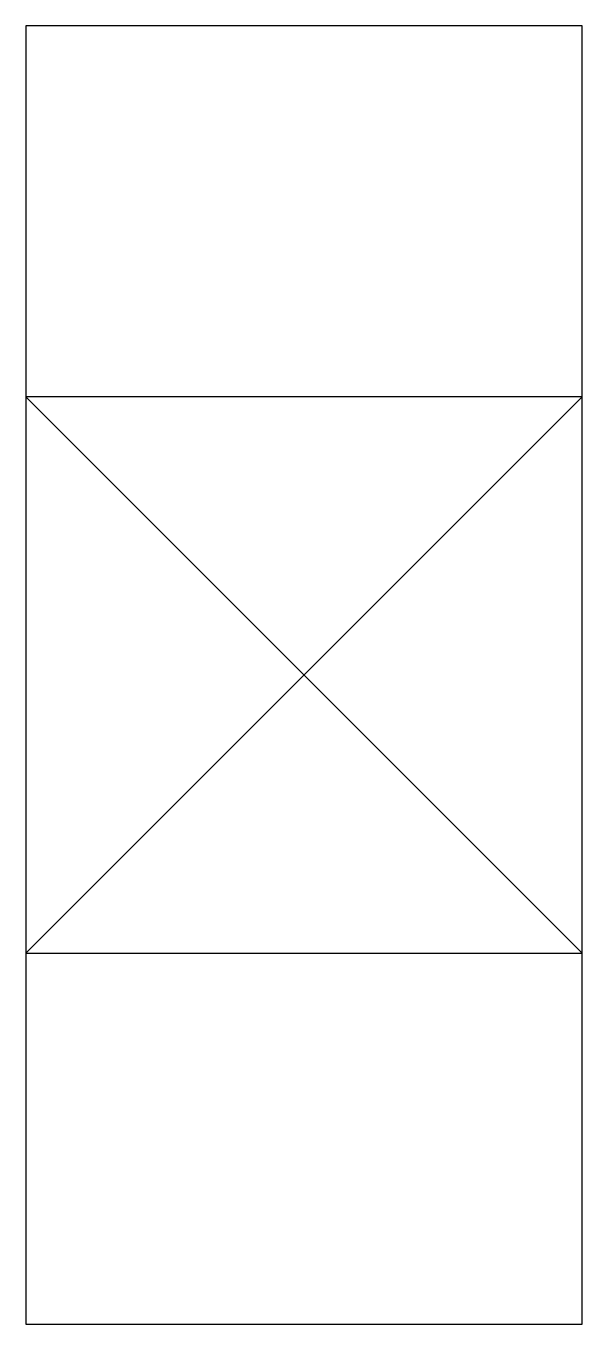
# Model space of a CAD drawing. Header units: millimetres. Extents: x 45 to 60, y -35 to 0.
import ezdxf

# ---------------------------------------------------------------- set-up
doc = ezdxf.new("R2010")
doc.units = ezdxf.units.MM
doc.layers.get('0').update_dxf_attribs({"linetype": 'CONTINUOUS'})

msp = doc.modelspace()

# ---------------------------------------------------------------- linework, layer by layer
for p, q in [((60, -10), (45, -10)), ((45, -10), (45, -25)), ((60, -10), (45, -25)), ((45, -10), (60, -25)), ((60, -25), (60, -10)), ((45, -25), (60, -25))]:
    msp.add_line(p, q)
msp.add_lwpolyline([(60, 0), (45, 0), (45, -35), (60, -35)], close=True)

doc.saveas('drawing.dxf')
